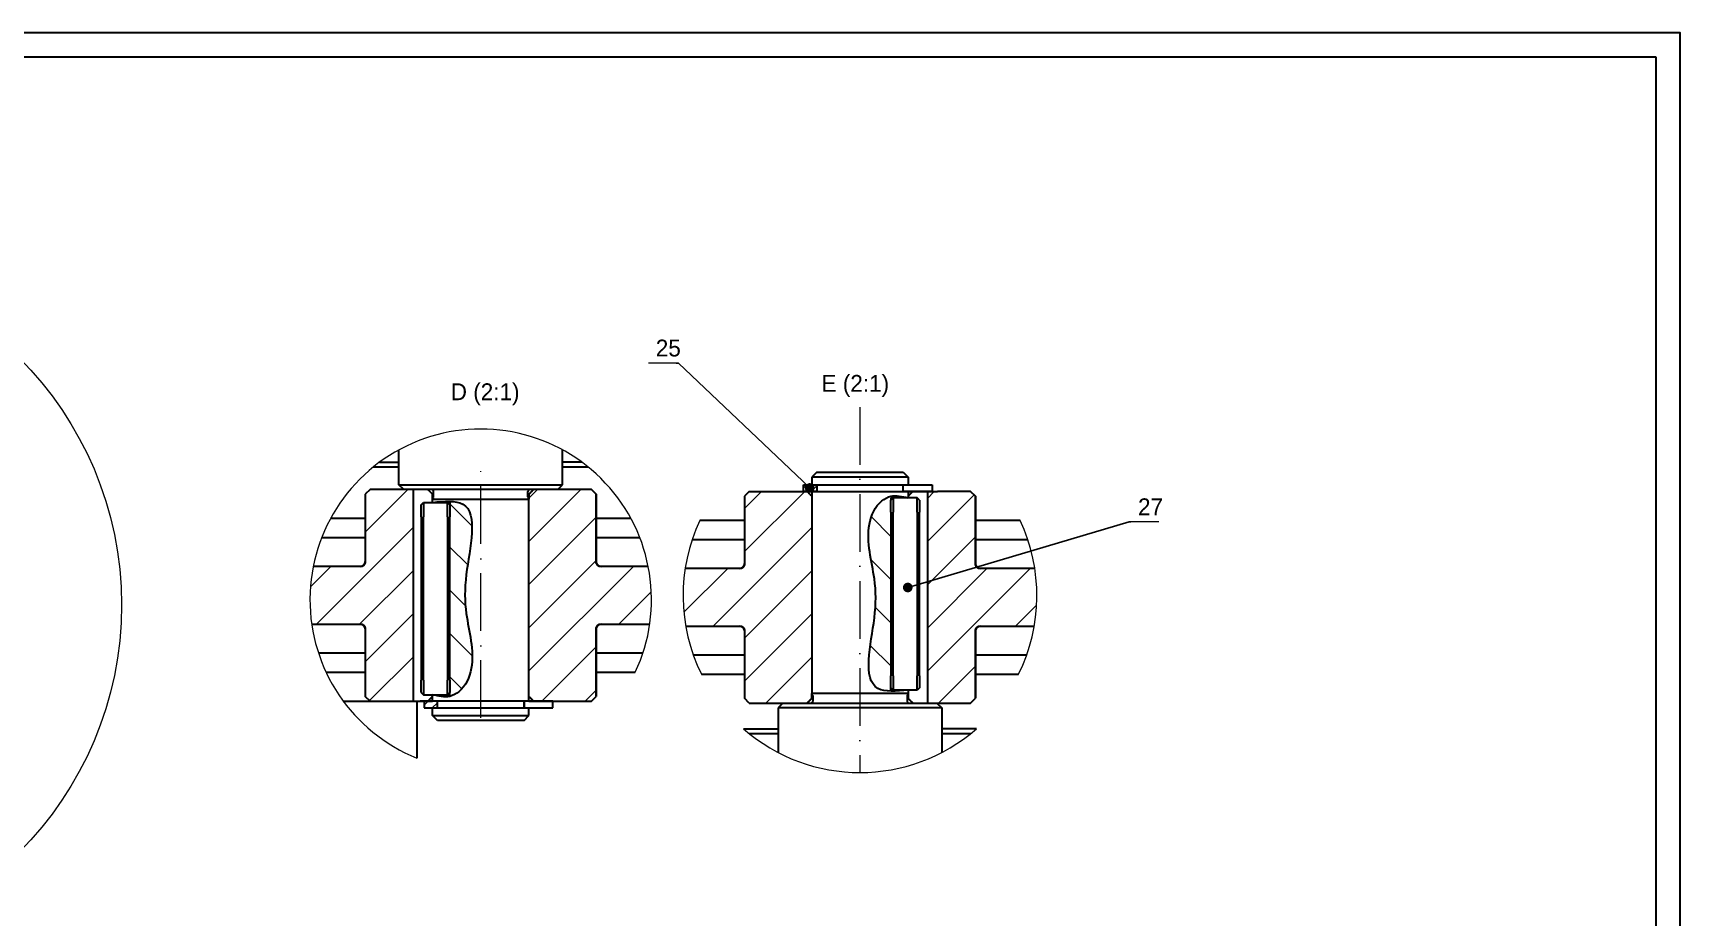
# Model space of a CAD drawing. Header units: millimetres. Extents: x 587 to 10361, y -8386 to 1488.
# Drawn here: x 4310.4 to 4652.7, y 727.6 to 911.4 of the extents above; entities that cross this region are included whole.
import ezdxf
from ezdxf import colors
from ezdxf.entities.mleader import LeaderData, LeaderLine
from ezdxf.math import Vec2, Vec3

# ---------------------------------------------------------------- set-up
doc = ezdxf.new("R2010")
doc.units = ezdxf.units.MM
doc.linetypes.add('ACAD_ISO10W100', pattern=[18, 12, -3, 0, -3])
for name, color, linetype, lineweight in [('Gruba', 7, 'Continuous', 30), ('Kreskowanie', 10, 'Continuous', 0), ('Przekrój', 50, 'Continuous', 15), ('Symetria', 210, 'ACAD_ISO10W100', 0), ('Wymiar', 3, 'Continuous', 20)]:
    doc.layers.add(name, color=color, linetype=linetype, lineweight=lineweight)
pattern_1 = [(45, (-4411.0775, -351.6785), (-4.490128, 4.490128), [])]

# ---------------------------------------------------------------- blocks, each defined once
blk = doc.blocks.new('*U71')
at = {"layer": 'Symetria', "color": 0, "transparency": 16777216}
blk.add_line((0, -14.33), (0, 37.67), dxfattribs=at)
blk = doc.blocks.new('_Dot')
at = {"color": 0, "linetype": 'ByBlock', "lineweight": -2}
blk.add_line((-0.5, 0), (-1, 0), dxfattribs=at)
at = {"color": 0, "linetype": 'ByBlock', "const_width": 0.5}
blk.add_lwpolyline([(-0.25, 0, 1), (0.25, 0, 1)], format="xyb", close=True, dxfattribs=at)

msp = doc.modelspace()

# ---------------------------------------------------------------- hatches: boundary and pattern name
at = {"layer": 'Kreskowanie'}
h = msp.add_hatch(dxfattribs=at)
h.set_pattern_fill('ANSI31', color=256, scale=2)
h.set_pattern_definition([(45, (-4472.8864, -159.992), (-4.490128, 4.490128), [])])
edge = h.paths.add_edge_path()
edge.add_line((4389.41, 816.505), (4387.41, 816.505))
edge.add_line((4387.41, 816.505), (4380.413, 816.505))
edge.add_line((4380.413, 816.505), (4379.413, 815.505))
edge.add_line((4379.413, 815.505), (4379.41, 801.505))
edge.add_arc((4378.41, 801.505), 1, -23.93199, 0, ccw=False)
edge.add_spline(control_points=[(4378.679, 800.542), (4378.72, 800.553), (4378.76, 800.566), (4378.91, 800.629), (4379.033, 800.711), (4379.208, 800.886), (4379.29, 801.009), (4379.384, 801.237), (4379.413, 801.382), (4379.413, 801.505)], knot_values=[0.1481058, 0.1481058, 0.1481058, 0.1481058, 0.153985, 0.153985, 0.1724991, 0.1724991, 0.1910116, 0.1910116, 0.2095229, 0.2095229, 0.2095229, 0.2095229], degree=3, periodic=0)
edge.add_arc((4378.41, 801.505), 1, 310.94027, 334.53779, ccw=False)
edge.add_spline(control_points=[(4378.679, 800.542), (4378.72, 800.553), (4378.76, 800.566), (4378.91, 800.629), (4379.033, 800.711), (4379.208, 800.886), (4379.29, 801.009), (4379.384, 801.237), (4379.413, 801.382), (4379.413, 801.505)], knot_values=[0.1481058, 0.1481058, 0.1481058, 0.1481058, 0.153985, 0.153985, 0.1724991, 0.1724991, 0.1910116, 0.1910116, 0.2095229, 0.2095229, 0.2095229, 0.2095229], degree=3, periodic=0)
edge.add_arc((4378.41, 801.505), 1, 271.95362, 310.08478, ccw=False)
edge.add_spline(control_points=[(4378.444, 800.506), (4378.434, 800.506), (4378.423, 800.505), (4378.413, 800.505)], knot_values=[0.220635, 0.220635, 0.220635, 0.220635, 0.2221588, 0.2221588, 0.2221588, 0.2221588], degree=3, periodic=0)
edge.add_line((4378.423, 800.505), (4368.599, 800.505))
edge.add_arc((4403.41, 793.585), 35.492, 168.75619, 180)
edge.add_arc((4403.41, 793.585), 35.492, 180, 188.22839)
edge.add_line((4368.283, 788.505), (4378.438, 788.505))
edge.add_spline(control_points=[(4378.679, 788.468), (4378.602, 788.489), (4378.52, 788.502), (4378.444, 788.505)], knot_values=[0.0755765, 0.0755765, 0.0755765, 0.0755765, 0.0866886, 0.0866886, 0.0866886, 0.0866886], degree=3, periodic=0)
edge.add_arc((4378.41, 787.505), 1, 49.91522, 88.04638, ccw=False)
edge.add_spline(control_points=[(4379.413, 787.505), (4379.413, 787.629), (4379.384, 787.774), (4379.29, 788.002), (4379.208, 788.125), (4379.033, 788.3), (4378.91, 788.382), (4378.76, 788.444), (4378.72, 788.457), (4378.679, 788.468)], knot_values=[0.0866886, 0.0866886, 0.0866886, 0.0866886, 0.1051999, 0.1051999, 0.1237124, 0.1237124, 0.1422265, 0.1422265, 0.1481058, 0.1481058, 0.1481058, 0.1481058], degree=3, periodic=0)
edge.add_arc((4378.41, 787.505), 1, 25.46221, 49.05973, ccw=False)
edge.add_spline(control_points=[(4379.413, 787.505), (4379.413, 787.629), (4379.384, 787.774), (4379.29, 788.002), (4379.208, 788.125), (4379.033, 788.3), (4378.91, 788.382), (4378.76, 788.444), (4378.72, 788.457), (4378.679, 788.468)], knot_values=[0.0866886, 0.0866886, 0.0866886, 0.0866886, 0.1051999, 0.1051999, 0.1237124, 0.1237124, 0.1422265, 0.1422265, 0.1481058, 0.1481058, 0.1481058, 0.1481058], degree=3, periodic=0)
edge.add_arc((4378.41, 787.505), 1, 0.89969, 23.93199, ccw=False)
edge.add_spline(control_points=[(4378.679, 788.468), (4378.72, 788.457), (4378.76, 788.444), (4378.91, 788.382), (4379.033, 788.3), (4379.208, 788.125), (4379.29, 788.002), (4379.384, 787.774), (4379.413, 787.629), (4379.413, 787.505)], knot_values=[0.0866886, 0.0866886, 0.0866886, 0.0866886, 0.0925679, 0.0925679, 0.111082, 0.111082, 0.1295945, 0.1295945, 0.1481058, 0.1481058, 0.1481058, 0.1481058], degree=3, periodic=0)
edge.add_line((4379.413, 787.505), (4379.413, 773.505))
edge.add_line((4379.413, 773.505), (4380.413, 772.505))
edge.add_line((4380.413, 772.505), (4389.41, 772.505))
edge.add_line((4389.41, 772.505), (4389.41, 816.505))
edge = h.paths.add_edge_path()
edge.add_line((4438.221, 800.505), (4428.382, 800.505))
edge.add_spline(control_points=[(4428.14, 800.542), (4428.217, 800.522), (4428.3, 800.509), (4428.376, 800.506)], knot_values=[0.0755765, 0.0755765, 0.0755765, 0.0755765, 0.0866886, 0.0866886, 0.0866886, 0.0866886], degree=3, periodic=0)
edge.add_arc((4428.41, 801.505), 1, 229.91522, 268.04638, ccw=False)
edge.add_spline(control_points=[(4427.407, 801.505), (4427.407, 801.382), (4427.435, 801.237), (4427.53, 801.009), (4427.612, 800.886), (4427.787, 800.711), (4427.91, 800.629), (4428.06, 800.566), (4428.099, 800.553), (4428.14, 800.542)], knot_values=[0.0866886, 0.0866886, 0.0866886, 0.0866886, 0.1051999, 0.1051999, 0.1237124, 0.1237124, 0.1422265, 0.1422265, 0.1481058, 0.1481058, 0.1481058, 0.1481058], degree=3, periodic=0)
edge.add_arc((4428.41, 801.505), 1, 205.46221, 229.05973, ccw=False)
edge.add_spline(control_points=[(4427.407, 801.505), (4427.407, 801.382), (4427.435, 801.237), (4427.53, 801.009), (4427.612, 800.886), (4427.787, 800.711), (4427.91, 800.629), (4428.06, 800.566), (4428.099, 800.553), (4428.14, 800.542)], knot_values=[0.0866886, 0.0866886, 0.0866886, 0.0866886, 0.1051999, 0.1051999, 0.1237124, 0.1237124, 0.1422265, 0.1422265, 0.1481058, 0.1481058, 0.1481058, 0.1481058], degree=3, periodic=0)
edge.add_arc((4428.41, 801.505), 1, 180.89969, 203.93199, ccw=False)
edge.add_spline(control_points=[(4428.14, 800.542), (4428.099, 800.553), (4428.06, 800.566), (4427.91, 800.629), (4427.787, 800.711), (4427.612, 800.886), (4427.53, 801.009), (4427.435, 801.237), (4427.407, 801.382), (4427.407, 801.505)], knot_values=[0.0866886, 0.0866886, 0.0866886, 0.0866886, 0.0925679, 0.0925679, 0.111082, 0.111082, 0.1295945, 0.1295945, 0.1481058, 0.1481058, 0.1481058, 0.1481058], degree=3, periodic=0)
edge.add_line((4427.407, 801.505), (4427.407, 815.505))
edge.add_line((4427.407, 815.505), (4426.406, 816.505))
edge.add_line((4426.406, 816.505), (4419.41, 816.505))
edge.add_line((4419.41, 816.505), (4414.403, 816.505))
edge.add_spline(control_points=[(4414.403, 816.505), (4413.878, 815.982), (4413.402, 815.505)], knot_values=[0, 0, 0, 0.0707364, 0.0707364, 0.0707364], weights=[1, 1.0011374, 1], degree=2, periodic=0)
edge.add_line((4413.402, 815.505), (4413.402, 814.519))
edge.add_line((4413.402, 814.519), (4413.41, 814.505))
edge.add_line((4413.41, 814.505), (4413.41, 773.497))
edge.add_spline(control_points=[(4413.41, 773.497), (4413.883, 773.025), (4414.403, 772.505)], knot_values=[0.0005931, 0.0005931, 0.0005931, 0.0707364, 0.0707364, 0.0707364], weights=[1.0000189, 1.0011278, 1], degree=2, periodic=0)
edge.add_line((4414.403, 772.505), (4418.41, 772.505))
edge.add_line((4418.41, 772.505), (4426.406, 772.505))
edge.add_line((4426.406, 772.505), (4427.407, 773.505))
edge.add_line((4427.407, 773.505), (4427.41, 787.505))
edge.add_arc((4428.41, 787.505), 1, 156.06801, 180, ccw=False)
edge.add_spline(control_points=[(4428.14, 788.468), (4428.099, 788.457), (4428.06, 788.444), (4427.91, 788.382), (4427.787, 788.3), (4427.612, 788.125), (4427.53, 788.002), (4427.435, 787.774), (4427.407, 787.629), (4427.407, 787.505)], knot_values=[0.1481058, 0.1481058, 0.1481058, 0.1481058, 0.153985, 0.153985, 0.1724991, 0.1724991, 0.1910116, 0.1910116, 0.2095229, 0.2095229, 0.2095229, 0.2095229], degree=3, periodic=0)
edge.add_arc((4428.41, 787.505), 1, 130.94027, 154.53779, ccw=False)
edge.add_spline(control_points=[(4428.14, 788.468), (4428.099, 788.457), (4428.06, 788.444), (4427.91, 788.382), (4427.787, 788.3), (4427.612, 788.125), (4427.53, 788.002), (4427.435, 787.774), (4427.407, 787.629), (4427.407, 787.505)], knot_values=[0.1481058, 0.1481058, 0.1481058, 0.1481058, 0.153985, 0.153985, 0.1724991, 0.1724991, 0.1910116, 0.1910116, 0.2095229, 0.2095229, 0.2095229, 0.2095229], degree=3, periodic=0)
edge.add_arc((4428.41, 787.505), 1, 91.95362, 130.08478, ccw=False)
edge.add_spline(control_points=[(4428.376, 788.505), (4428.386, 788.505), (4428.397, 788.505), (4428.407, 788.505)], knot_values=[0.220635, 0.220635, 0.220635, 0.220635, 0.2221588, 0.2221588, 0.2221588, 0.2221588], degree=3, periodic=0)
edge.add_line((4428.397, 788.505), (4438.537, 788.505))
edge.add_arc((4403.41, 793.585), 35.492, 351.77161, 360)
edge.add_arc((4403.41, 793.585), 35.492, 0, 11.24381)
h = msp.add_hatch(dxfattribs=at)
h.set_pattern_fill('ANSI31', color=256, scale=2, angle=90)
h.set_pattern_definition([(135, (-432.424, -266.073), (-4.490128, -4.490128), [])])
edge = h.paths.add_edge_path()
edge.add_spline(control_points=[(4393.41, 773.835), (4394.633, 773.529), (4396.567, 773.046), (4400.004, 774.934), (4402.734, 781.271), (4400.065, 789.79), (4400.018, 800.256), (4403.877, 814.746), (4395.823, 814.045), (4393.41, 813.835)], knot_values=[0, 0, 0, 0, 1.8078851, 2.8574649, 5.5883525, 11.3137737, 15.3715163, 22.7090408, 25.8475755, 25.8475755, 25.8475755, 25.8475755], degree=3, periodic=0)
edge.add_line((4393.41, 813.835), (4396.51, 813.835))
edge.add_line((4396.51, 813.835), (4397.01, 813.835))
edge.add_line((4397.01, 813.835), (4397.01, 813.335))
edge.add_line((4397.01, 813.335), (4397.01, 810.835))
edge.add_line((4397.01, 810.835), (4397.01, 776.835))
edge.add_line((4397.01, 776.835), (4397.01, 774.335))
edge.add_line((4397.01, 774.335), (4397.01, 773.835))
edge.add_line((4397.01, 773.835), (4396.51, 773.835))
edge.add_line((4396.51, 773.835), (4393.41, 773.835))
h = msp.add_hatch(dxfattribs=at)
h.set_pattern_fill('ANSI31', color=256, scale=2)
h.set_pattern_definition(pattern_1)
edge = h.paths.add_edge_path()
edge.add_spline(control_points=[(4472.226, 815.104), (4471.754, 815.577), (4471.234, 816.096)], knot_values=[0.0005931, 0.0005931, 0.0005931, 0.0707364, 0.0707364, 0.0707364], weights=[1.0000189, 1.0011278, 1], degree=2, periodic=0)
edge.add_line((4471.234, 816.097), (4470.458, 816.096))
edge.add_line((4470.458, 816.096), (4459.226, 816.096))
edge.add_line((4459.226, 816.096), (4458.227, 815.097))
edge.add_line((4458.227, 815.097), (4458.227, 801.023))
edge.add_spline(control_points=[(4458.19, 800.831), (4458.203, 800.876), (4458.212, 800.923), (4458.218, 800.97)], knot_values=[-0.1420325, -0.1420325, -0.1420325, -0.1420325, -0.1354844, -0.1354844, -0.1354844, -0.1354844], degree=3, periodic=0)
edge.add_spline(control_points=[(4458.102, 800.613), (4458.121, 800.647), (4458.137, 800.681), (4458.166, 800.75), (4458.179, 800.79), (4458.19, 800.831)], knot_values=[-0.1354844, -0.1354844, -0.1354844, -0.1354844, -0.130087, -0.130087, -0.1241895, -0.1241895, -0.1241895, -0.1241895], degree=3, periodic=0)
edge.add_spline(control_points=[(4458.002, 800.465), (4458.039, 800.511), (4458.073, 800.561), (4458.102, 800.613)], knot_values=[-0.1241895, -0.1241895, -0.1241895, -0.1241895, -0.1159542, -0.1159542, -0.1159542, -0.1159542], degree=3, periodic=0)
edge.add_spline(control_points=[(4457.869, 800.331), (4457.893, 800.35), (4457.915, 800.369), (4457.957, 800.412), (4457.98, 800.438), (4458.002, 800.465)], knot_values=[-0.1159542, -0.1159542, -0.1159542, -0.1159542, -0.1117205, -0.1117205, -0.1068412, -0.1068412, -0.1068412, -0.1068412], degree=3, periodic=0)
edge.add_spline(control_points=[(4457.672, 800.201), (4457.74, 800.236), (4457.809, 800.281), (4457.869, 800.331)], knot_values=[-0.1068412, -0.1068412, -0.1068412, -0.1068412, -0.0958573, -0.0958573, -0.0958573, -0.0958573], degree=3, periodic=0)
edge.add_arc((4457.226, 801.097), 1, 296.42763, 303.84996, ccw=False)
edge.add_spline(control_points=[(4457.672, 800.201), (4457.651, 800.191), (4457.63, 800.181), (4457.593, 800.166), (4457.576, 800.159), (4457.558, 800.153)], knot_values=[-0.0958573, -0.0958573, -0.0958573, -0.0958573, -0.0925623, -0.0925623, -0.0898253, -0.0898253, -0.0898253, -0.0898253], degree=3, periodic=0)
edge.add_spline(control_points=[(4457.235, 800.097), (4457.338, 800.097), (4457.456, 800.118), (4457.558, 800.153)], knot_values=[-0.0898253, -0.0898253, -0.0898253, -0.0898253, -0.0744117, -0.0744117, -0.0744117, -0.0744117], degree=3, periodic=0)
edge.add_arc((4457.226, 801.097), 1, 270.46634, 289.33674, ccw=False)
edge.add_spline(control_points=[(4457.235, 800.097), (4457.232, 800.097), (4457.23, 800.097), (4457.227, 800.096)], knot_values=[-0.0744117, -0.0744117, -0.0744117, -0.0744117, -0.0740494, -0.0740494, -0.0740494, -0.0740494], degree=3, periodic=0)
edge.add_line((4457.23, 800.097), (4445.896, 800.096))
edge.add_arc((4482.226, 794.434), 36.769, 171.14167, 180)
edge.add_arc((4482.226, 794.434), 36.769, 180, 189.92565)
edge.add_line((4446.008, 788.096), (4457.234, 788.097))
edge.add_spline(control_points=[(4457.558, 788.04), (4457.456, 788.075), (4457.338, 788.096), (4457.235, 788.096)], knot_values=[0.0744117, 0.0744117, 0.0744117, 0.0744117, 0.0898253, 0.0898253, 0.0898253, 0.0898253], degree=3, periodic=0)
edge.add_arc((4457.226, 787.096), 1, 70.66326, 89.53366, ccw=False)
edge.add_spline(control_points=[(4457.558, 788.04), (4457.576, 788.034), (4457.593, 788.027), (4457.63, 788.012), (4457.651, 788.002), (4457.672, 787.992)], knot_values=[0.0898253, 0.0898253, 0.0898253, 0.0898253, 0.0925623, 0.0925623, 0.0958573, 0.0958573, 0.0958573, 0.0958573], degree=3, periodic=0)
edge.add_spline(control_points=[(4457.869, 787.862), (4457.809, 787.912), (4457.74, 787.957), (4457.672, 787.992)], knot_values=[0.0958573, 0.0958573, 0.0958573, 0.0958573, 0.1068412, 0.1068412, 0.1068412, 0.1068412], degree=3, periodic=0)
edge.add_arc((4457.226, 787.096), 1, 49.98108, 63.57237, ccw=False)
edge.add_spline(control_points=[(4457.869, 787.862), (4457.893, 787.843), (4457.915, 787.824), (4457.957, 787.781), (4457.98, 787.755), (4458.002, 787.728)], knot_values=[0.1068412, 0.1068412, 0.1068412, 0.1068412, 0.1110748, 0.1110748, 0.1159542, 0.1159542, 0.1159542, 0.1159542], degree=3, periodic=0)
edge.add_spline(control_points=[(4458.102, 787.58), (4458.073, 787.632), (4458.039, 787.682), (4458.002, 787.728)], knot_values=[0.1159542, 0.1159542, 0.1159542, 0.1159542, 0.1241895, 0.1241895, 0.1241895, 0.1241895], degree=3, periodic=0)
edge.add_spline(control_points=[(4458.19, 787.362), (4458.179, 787.403), (4458.166, 787.443), (4458.137, 787.512), (4458.121, 787.546), (4458.102, 787.58)], knot_values=[0.1241895, 0.1241895, 0.1241895, 0.1241895, 0.130087, 0.130087, 0.1354844, 0.1354844, 0.1354844, 0.1354844], degree=3, periodic=0)
edge.add_spline(control_points=[(4458.218, 787.223), (4458.212, 787.27), (4458.203, 787.317), (4458.19, 787.362)], knot_values=[0.1354844, 0.1354844, 0.1354844, 0.1354844, 0.1420325, 0.1420325, 0.1420325, 0.1420325], degree=3, periodic=0)
edge.add_spline(control_points=[(4458.218, 787.223), (4458.224, 787.18), (4458.227, 787.137), (4458.227, 787.096)], knot_values=[0.1420325, 0.1420325, 0.1420325, 0.1420325, 0.1480988, 0.1480988, 0.1480988, 0.1480988], degree=3, periodic=0)
edge.add_line((4458.227, 787.097), (4458.227, 773.096))
edge.add_line((4458.227, 773.096), (4459.226, 772.096))
edge.add_line((4459.226, 772.096), (4466.226, 772.096))
edge.add_line((4466.226, 772.096), (4470.887, 772.096))
edge.add_line((4470.887, 772.096), (4471.234, 772.096))
edge.add_spline(control_points=[(4471.234, 772.096), (4471.758, 772.62), (4472.234, 773.096)], knot_values=[0, 0, 0, 0.0707364, 0.0707364, 0.0707364], weights=[1, 1.0011374, 1], degree=2, periodic=0)
edge.add_line((4472.234, 773.096), (4472.234, 774.083))
edge.add_line((4472.234, 774.083), (4472.226, 774.096))
edge.add_line((4472.226, 774.096), (4472.226, 815.104))
h = msp.add_hatch(dxfattribs=at)
h.set_pattern_fill('ANSI31', color=256, scale=0.5)
h.set_pattern_definition([(45, (35.5745, 202.9935), (-1.122532, 1.122532), [])])
h.paths.add_polyline_path([(4473.226, 816.096), (4473.226, 817.496), (4472.226, 817.496), (4470.458, 817.496), (4470.458, 816.096)])
h = msp.add_hatch(dxfattribs=at)
h.set_pattern_fill('ANSI31', color=256, scale=2, angle=90)
h.set_pattern_definition([(135, (-616.549, -266.4816), (-4.490128, -4.490128), [])])
edge = h.paths.add_edge_path()
edge.add_line((4488.626, 811.767), (4488.626, 814.267))
edge.add_line((4488.626, 814.267), (4488.626, 814.767))
edge.add_line((4488.626, 814.767), (4489.126, 814.767))
edge.add_line((4489.126, 814.767), (4492.226, 814.767))
edge.add_spline(control_points=[(4492.226, 814.767), (4491.003, 815.073), (4489.069, 815.556), (4485.633, 813.668), (4482.902, 807.331), (4485.572, 798.811), (4485.618, 788.346), (4481.76, 773.855), (4489.814, 774.557), (4492.226, 774.767)], knot_values=[0, 0, 0, 0, 1.8078851, 2.8574649, 5.5883525, 11.3137737, 15.3715163, 22.7090408, 25.8475755, 25.8475755, 25.8475755, 25.8475755], degree=3, periodic=0)
edge.add_line((4492.226, 774.767), (4489.126, 774.767))
edge.add_line((4489.126, 774.767), (4488.626, 774.767))
edge.add_line((4488.626, 774.767), (4488.626, 775.267))
edge.add_line((4488.626, 775.267), (4488.626, 777.767))
edge.add_line((4488.626, 777.767), (4488.626, 811.767))
h = msp.add_hatch(dxfattribs=at)
h.set_pattern_fill('ANSI31', color=256, scale=2)
h.set_pattern_definition(pattern_1)
edge = h.paths.add_edge_path()
edge.add_arc((4482.226, 794.434), 36.769, 0, 8.85832)
edge.add_line((4518.557, 800.096), (4507.219, 800.096))
edge.add_spline(control_points=[(4506.895, 800.153), (4506.997, 800.118), (4507.115, 800.097), (4507.218, 800.097)], knot_values=[0.0744117, 0.0744117, 0.0744117, 0.0744117, 0.0898253, 0.0898253, 0.0898253, 0.0898253], degree=3, periodic=0)
edge.add_arc((4507.226, 801.096), 1, 250.66326, 269.53366, ccw=False)
edge.add_spline(control_points=[(4506.895, 800.153), (4506.877, 800.159), (4506.86, 800.166), (4506.823, 800.181), (4506.802, 800.191), (4506.781, 800.201)], knot_values=[0.0898253, 0.0898253, 0.0898253, 0.0898253, 0.0925623, 0.0925623, 0.0958573, 0.0958573, 0.0958573, 0.0958573], degree=3, periodic=0)
edge.add_spline(control_points=[(4506.583, 800.331), (4506.644, 800.281), (4506.713, 800.236), (4506.781, 800.201)], knot_values=[0.0958573, 0.0958573, 0.0958573, 0.0958573, 0.1068412, 0.1068412, 0.1068412, 0.1068412], degree=3, periodic=0)
edge.add_arc((4507.226, 801.096), 1, 225.3601, 243.57237, ccw=False)
edge.add_spline(control_points=[(4506.451, 800.465), (4506.473, 800.438), (4506.495, 800.412), (4506.538, 800.369), (4506.56, 800.35), (4506.583, 800.331)], knot_values=[0.1068412, 0.1068412, 0.1068412, 0.1068412, 0.1117205, 0.1117205, 0.1159542, 0.1159542, 0.1159542, 0.1159542], degree=3, periodic=0)
edge.add_arc((4507.226, 801.096), 1, 203.00275, 223.83177, ccw=False)
edge.add_spline(control_points=[(4506.262, 800.831), (4506.273, 800.79), (4506.287, 800.75), (4506.315, 800.681), (4506.332, 800.647), (4506.351, 800.613)], knot_values=[0.1241895, 0.1241895, 0.1241895, 0.1241895, 0.130087, 0.130087, 0.1354844, 0.1354844, 0.1354844, 0.1354844], degree=3, periodic=0)
edge.add_arc((4507.226, 801.096), 1, 187.26709, 201.38848, ccw=False)
edge.add_spline(control_points=[(4506.234, 800.97), (4506.229, 801.013), (4506.226, 801.056), (4506.226, 801.096)], knot_values=[0.1420325, 0.1420325, 0.1420325, 0.1420325, 0.1480988, 0.1480988, 0.1480988, 0.1480988], degree=3, periodic=0)
edge.add_line((4506.226, 801.096), (4506.226, 815.096))
edge.add_line((4506.226, 815.096), (4505.226, 816.096))
edge.add_line((4505.226, 816.096), (4498.353, 816.096))
edge.add_line((4498.353, 816.096), (4496.226, 816.096))
edge.add_line((4496.226, 816.096), (4496.226, 772.096))
edge.add_line((4496.226, 772.096), (4498.226, 772.096))
edge.add_line((4498.226, 772.096), (4505.226, 772.096))
edge.add_line((4505.226, 772.096), (4506.226, 773.096))
edge.add_line((4506.226, 773.096), (4506.226, 787.137))
edge.add_spline(control_points=[(4506.234, 787.223), (4506.229, 787.18), (4506.226, 787.137), (4506.226, 787.096)], knot_values=[-0.1480988, -0.1480988, -0.1480988, -0.1480988, -0.1420325, -0.1420325, -0.1420325, -0.1420325], degree=3, periodic=0)
edge.add_spline(control_points=[(4506.262, 787.362), (4506.25, 787.317), (4506.241, 787.27), (4506.234, 787.223)], knot_values=[-0.1420325, -0.1420325, -0.1420325, -0.1420325, -0.1354844, -0.1354844, -0.1354844, -0.1354844], degree=3, periodic=0)
edge.add_arc((4507.226, 787.096), 1, 158.61152, 169.09164, ccw=False)
edge.add_spline(control_points=[(4506.351, 787.58), (4506.332, 787.546), (4506.315, 787.512), (4506.287, 787.443), (4506.273, 787.403), (4506.262, 787.362)], knot_values=[-0.1354844, -0.1354844, -0.1354844, -0.1354844, -0.130087, -0.130087, -0.1241895, -0.1241895, -0.1241895, -0.1241895], degree=3, periodic=0)
edge.add_arc((4507.226, 787.096), 1, 136.16823, 156.99725, ccw=False)
edge.add_spline(control_points=[(4506.583, 787.862), (4506.56, 787.843), (4506.538, 787.824), (4506.495, 787.781), (4506.473, 787.755), (4506.451, 787.728)], knot_values=[-0.1159542, -0.1159542, -0.1159542, -0.1159542, -0.1117205, -0.1117205, -0.1068412, -0.1068412, -0.1068412, -0.1068412], degree=3, periodic=0)
edge.add_arc((4507.226, 787.096), 1, 116.42763, 134.6399, ccw=False)
edge.add_spline(control_points=[(4506.781, 787.992), (4506.802, 788.002), (4506.823, 788.012), (4506.86, 788.027), (4506.877, 788.034), (4506.895, 788.04)], knot_values=[-0.0958573, -0.0958573, -0.0958573, -0.0958573, -0.0925623, -0.0925623, -0.0898253, -0.0898253, -0.0898253, -0.0898253], degree=3, periodic=0)
edge.add_spline(control_points=[(4507.218, 788.096), (4507.115, 788.096), (4506.997, 788.075), (4506.895, 788.04)], knot_values=[-0.0898253, -0.0898253, -0.0898253, -0.0898253, -0.0744117, -0.0744117, -0.0744117, -0.0744117], degree=3, periodic=0)
edge.add_arc((4507.226, 787.096), 1, 90.46634, 109.33674, ccw=False)
edge.add_spline(control_points=[(4507.218, 788.096), (4507.221, 788.096), (4507.223, 788.096), (4507.226, 788.096)], knot_values=[-0.0744117, -0.0744117, -0.0744117, -0.0744117, -0.0740494, -0.0740494, -0.0740494, -0.0740494], degree=3, periodic=0)
edge.add_line((4507.223, 788.096), (4518.445, 788.096))
edge.add_arc((4482.226, 794.434), 36.769, 350.07434, 360)
h = msp.add_hatch(dxfattribs=at)
h.set_pattern_fill('ANSI31', color=256, scale=0.5)
h.set_pattern_definition([(45, (-34.7383, 316.7966), (-1.122532, 1.122532), [])])
h.paths.add_polyline_path([(4393.41, 771.105), (4394.41, 771.105), (4394.41, 772.505), (4391.641, 772.505), (4391.641, 771.105)])

# ---------------------------------------------------------------- linework, layer by layer
at = {"layer": 'Gruba'}
for p, q in [((4652.653, 911.435), (4647.653, 911.435)), ((3468.653, 906.435), (4647.653, 906.435)), ((4647.653, 906.435), (4647.653, 75.435)), ((4382.366, 822.165), (4386.41, 822.165)), ((4386.41, 817.505), (4386.41, 824.741)), ((4420.41, 817.505), (4420.41, 824.741)), ((4424.454, 822.165), (4420.41, 822.165)), ((4386.41, 821.165), (4381.071, 821.165)), ((4425.748, 821.165), (4420.41, 821.165)), ((4473.226, 820.096), (4472.226, 819.096)), ((4492.226, 819.096), (4472.226, 819.096)), ((4472.226, 819.096), (4472.226, 817.496)), ((4473.226, 820.096), (4491.226, 820.096)), ((4491.226, 820.096), (4492.226, 819.096)), ((4492.226, 819.096), (4492.226, 817.496)), ((4380.41, 816.505), (4379.41, 815.505)), ((4379.41, 815.505), (4379.41, 801.505)), ((4379.413, 815.505), (4379.41, 815.505)), ((4380.413, 816.505), (4379.413, 815.505)), ((4379.413, 815.505), (4379.413, 801.505)), ((4380.41, 816.505), (4380.413, 816.505)), ((4387.41, 816.505), (4380.413, 816.505)), ((4386.41, 817.505), (4420.41, 817.505)), ((4387.41, 816.505), (4386.41, 817.505)), ((4419.41, 816.505), (4387.41, 816.505)), ((4389.41, 772.505), (4389.41, 816.505)), ((4393.556, 814.759), (4393.41, 814.505)), ((4393.418, 814.519), (4393.418, 815.505)), ((4393.418, 815.505), (4393.61, 815.505)), ((4393.61, 814.959), (4393.61, 816.105)), ((4413.21, 814.959), (4413.21, 816.105)), ((4413.21, 815.505), (4413.402, 815.505)), ((4413.263, 814.759), (4413.41, 814.505)), ((4413.402, 815.505), (4413.402, 814.519)), ((4419.41, 816.505), (4420.41, 817.505)), ((4426.406, 816.505), (4419.41, 816.505)), ((4427.407, 815.505), (4426.406, 816.505)), ((4426.406, 816.505), (4426.41, 816.505)), ((4426.41, 816.505), (4427.41, 815.505)), ((4427.407, 801.505), (4427.407, 815.505)), ((4427.41, 815.505), (4427.407, 815.505)), ((4427.41, 815.505), (4427.41, 801.505)), ((4459.226, 816.096), (4458.226, 815.096)), ((4458.226, 815.096), (4458.226, 801.096)), ((4458.227, 815.096), (4458.226, 815.096)), ((4458.227, 815.096), (4458.227, 801.096)), ((4459.226, 816.096), (4498.353, 816.096)), ((4470.458, 816.096), (4470.458, 817.496)), ((4470.458, 817.496), (4472.226, 817.496)), ((4473.226, 816.096), (4470.458, 816.096)), ((4472.226, 817.496), (4491.226, 817.496)), ((4472.226, 816.096), (4472.226, 774.096)), ((4473.226, 817.496), (4473.226, 816.096)), ((4488.626, 814.267), (4489.126, 814.767)), ((4489.126, 814.767), (4488.626, 814.767)), ((4488.626, 814.767), (4488.626, 814.267)), ((4489.126, 814.767), (4489.126, 811.767)), ((4494.126, 814.767), (4489.126, 814.767)), ((4491.226, 817.496), (4497.226, 817.496)), ((4491.226, 816.096), (4491.226, 817.496)), ((4497.226, 816.096), (4491.226, 816.096)), ((4492.226, 816.096), (4492.226, 814.767)), ((4492.226, 816.096), (4495.626, 816.096)), ((4494.126, 811.767), (4494.126, 814.767)), ((4494.626, 814.267), (4494.126, 814.767)), ((4496.226, 816.096), (4496.226, 772.096)), ((4497.226, 817.496), (4497.226, 816.096)), ((4505.226, 816.096), (4498.353, 816.096)), ((4504.884, 816.096), (4504.885, 816.096)), ((4506.226, 815.096), (4505.226, 816.096)), ((4505.226, 816.096), (4506.226, 815.096)), ((4506.226, 801.096), (4506.226, 815.096)), ((4506.226, 815.096), (4506.226, 801.096)), ((4506.226, 815.096), (4506.226, 815.096)), ((4391.01, 813.335), (4391.51, 813.835)), ((4391.01, 810.835), (4391.01, 813.335)), ((4391.51, 813.835), (4391.51, 810.835)), ((4391.51, 813.835), (4396.51, 813.835)), ((4393.41, 814.505), (4413.41, 814.505)), ((4393.41, 813.835), (4393.41, 814.505)), ((4396.51, 810.835), (4396.51, 813.835)), ((4397.01, 813.335), (4396.51, 813.835)), ((4396.51, 813.835), (4397.01, 813.835)), ((4397.01, 813.835), (4397.01, 813.335)), ((4397.01, 813.335), (4397.01, 810.835)), ((4413.41, 772.505), (4413.41, 814.505)), ((4488.626, 811.767), (4488.626, 814.267)), ((4488.626, 811.767), (4488.626, 777.767)), ((4489.126, 777.767), (4489.126, 811.767)), ((4494.126, 811.767), (4494.126, 777.767)), ((4494.626, 814.267), (4494.626, 811.767)), ((4494.626, 777.767), (4494.626, 811.767)), ((4379.41, 810.505), (4372.211, 810.505)), ((4391.01, 810.835), (4391.01, 776.835)), ((4391.51, 776.835), (4391.51, 810.835)), ((4396.51, 810.835), (4396.51, 776.835)), ((4397.01, 776.835), (4397.01, 810.835)), ((4434.609, 810.505), (4427.41, 810.505)), ((4458.226, 810.096), (4448.96, 810.096)), ((4515.493, 810.096), (4506.226, 810.096)), ((4370.353, 806.505), (4379.41, 806.505)), ((4427.41, 806.505), (4436.467, 806.505)), ((4447.356, 806.096), (4458.226, 806.096)), ((4506.226, 806.096), (4517.097, 806.096)), ((4378.413, 800.505), (4368.599, 800.505)), ((4438.221, 800.505), (4428.407, 800.505)), ((4457.227, 800.096), (4445.896, 800.096)), ((4518.557, 800.096), (4507.226, 800.096)), ((4368.283, 788.505), (4378.413, 788.505)), ((4379.41, 787.505), (4379.41, 773.505)), ((4379.413, 787.505), (4379.413, 773.505)), ((4427.407, 773.505), (4427.407, 787.505)), ((4427.41, 787.505), (4427.41, 773.505)), ((4428.407, 788.505), (4438.537, 788.505)), ((4446.008, 788.096), (4457.227, 788.096)), ((4507.226, 788.096), (4518.445, 788.096)), ((4458.226, 787.096), (4458.226, 773.096)), ((4458.227, 787.096), (4458.227, 773.096)), ((4506.226, 773.096), (4506.226, 787.096)), ((4506.226, 787.096), (4506.226, 773.096)), ((4379.41, 782.505), (4369.692, 782.505)), ((4437.128, 782.505), (4427.41, 782.505)), ((4458.226, 782.096), (4447.589, 782.096)), ((4516.864, 782.096), (4506.226, 782.096)), ((4371.281, 778.505), (4379.41, 778.505)), ((4427.41, 778.505), (4435.539, 778.505)), ((4449.287, 778.096), (4458.226, 778.096)), ((4488.626, 775.267), (4488.626, 777.767)), ((4489.126, 777.767), (4489.126, 774.767)), ((4494.126, 774.767), (4494.126, 777.767)), ((4494.626, 777.767), (4494.626, 775.267)), ((4506.226, 778.096), (4515.166, 778.096)), ((4391.01, 774.335), (4391.01, 776.835)), ((4391.01, 774.335), (4391.51, 773.835)), ((4391.51, 776.835), (4391.51, 773.835)), ((4391.51, 773.835), (4396.51, 773.835)), ((4393.41, 772.505), (4393.41, 773.835)), ((4396.51, 773.835), (4396.51, 776.835)), ((4397.01, 774.335), (4396.51, 773.835)), ((4396.51, 773.835), (4397.01, 773.835)), ((4397.01, 776.835), (4397.01, 774.335)), ((4397.01, 773.835), (4397.01, 774.335)), ((4492.226, 774.096), (4472.226, 774.096)), ((4472.373, 773.843), (4472.226, 774.096)), ((4472.234, 773.096), (4472.234, 774.083)), ((4472.426, 773.643), (4472.426, 772.496)), ((4488.626, 775.267), (4489.126, 774.767)), ((4488.626, 774.767), (4488.626, 775.267)), ((4489.126, 774.767), (4488.626, 774.767)), ((4494.126, 774.767), (4489.126, 774.767)), ((4492.026, 773.643), (4492.026, 772.496)), ((4492.08, 773.843), (4492.226, 774.096)), ((4492.218, 774.083), (4492.218, 773.096)), ((4492.226, 774.767), (4492.226, 774.096)), ((4494.626, 775.267), (4494.126, 774.767)), ((4374.856, 772.505), (4380.41, 772.505)), ((4379.41, 773.505), (4379.413, 773.505)), ((4380.41, 772.505), (4379.41, 773.505)), ((4379.413, 773.505), (4380.413, 772.505)), ((4380.413, 772.505), (4380.41, 772.505)), ((4380.413, 772.505), (4392.417, 772.505)), ((4390.133, 772.505), (4390.133, 760.67)), ((4394.41, 772.505), (4390.81, 772.505)), ((4394.41, 772.505), (4391.641, 772.505)), ((4391.641, 772.505), (4391.641, 771.105)), ((4391.641, 771.105), (4393.41, 771.105)), ((4392.417, 772.505), (4393.41, 772.505)), ((4413.41, 772.505), (4393.41, 772.505)), ((4393.41, 771.105), (4413.41, 771.105)), ((4393.41, 769.505), (4393.41, 771.105)), ((4393.41, 771.105), (4412.41, 771.105)), ((4394.41, 771.105), (4394.41, 772.505)), ((4412.41, 771.105), (4412.41, 772.505)), ((4418.41, 772.505), (4412.41, 772.505)), ((4412.41, 772.505), (4412.41, 771.105)), ((4412.41, 771.105), (4418.41, 771.105)), ((4413.41, 772.505), (4414.403, 772.505)), ((4413.41, 769.505), (4413.41, 771.105)), ((4414.403, 772.505), (4426.406, 772.505)), ((4418.41, 771.105), (4418.41, 772.505)), ((4426.406, 772.505), (4427.407, 773.505)), ((4426.41, 772.505), (4426.406, 772.505)), ((4426.41, 772.505), (4427.41, 773.505)), ((4427.407, 773.505), (4427.41, 773.505)), ((4459.226, 772.096), (4458.226, 773.096)), ((4459.226, 772.096), (4466.226, 772.096)), ((4466.226, 772.096), (4465.226, 771.096)), ((4499.226, 771.096), (4465.226, 771.096)), ((4465.226, 771.096), (4465.226, 761.831)), ((4466.226, 772.096), (4470.887, 772.096)), ((4470.887, 772.096), (4498.226, 772.096)), ((4472.426, 773.096), (4472.234, 773.096)), ((4492.218, 773.096), (4492.026, 773.096)), ((4498.226, 772.096), (4499.226, 771.096)), ((4498.226, 772.096), (4505.226, 772.096)), ((4499.226, 771.096), (4499.226, 761.831)), ((4504.885, 772.096), (4504.884, 772.096)), ((4505.226, 772.096), (4506.226, 773.096)), ((4505.226, 772.096), (4506.226, 773.096)), ((4506.226, 773.096), (4506.226, 773.096)), ((4393.41, 769.505), (4413.41, 769.505)), ((4394.41, 768.505), (4393.41, 769.505)), ((4412.41, 768.505), (4394.41, 768.505)), ((4412.41, 768.505), (4413.41, 769.505)), ((4458.021, 766.756), (4465.226, 766.756)), ((4506.432, 766.756), (4499.226, 766.756)), ((4459.215, 765.756), (4465.226, 765.756)), ((4499.226, 765.756), (4505.238, 765.756))]:
    msp.add_line(p, q, dxfattribs=at)
msp.add_lwpolyline([(3463.653, 70.435), (4652.653, 70.435), (4652.653, 911.435), (3463.653, 911.435)], close=True, dxfattribs=at)
for centre, radius, start, end in [((4393.21, 816.105), 0.4, 0, 90), ((4393.21, 814.959), 0.4, 330, 0), ((4413.61, 816.105), 0.4, 90, 180), ((4413.61, 814.959), 0.4, 180, 210), ((4378.41, 801.505), 1, 270, 0), ((4428.41, 801.505), 1, 180, 270), ((4457.226, 801.096), 1, 270, 0), ((4507.226, 801.096), 1, 180, 270), ((4378.41, 787.505), 1, 0, 90), ((4428.41, 787.505), 1, 90, 180), ((4457.226, 787.096), 1, 0, 90), ((4507.226, 787.096), 1, 90, 180), ((4472.026, 773.643), 0.4, 0, 30), ((4492.426, 773.643), 0.4, 150, 180), ((4472.026, 772.496), 0.4, 270, 0), ((4492.426, 772.496), 0.4, 180, 270)]:
    msp.add_arc(centre, radius, start, end, dxfattribs=at)
for points, weights in [([(4393.418, 815.505), (4392.941, 815.982), (4392.417, 816.505)], [1, 1.00113737704, 1]), ([(4414.403, 816.505), (4413.878, 815.982), (4413.402, 815.505)], [1, 1.00113737166, 1]), ([(4472.226, 815.104), (4471.754, 815.577), (4471.234, 816.096)], [1.00001891267, 1.00112784436, 1]), ([(4493.219, 816.096), (4492.699, 815.577), (4492.226, 815.104)], [1, 1.00112784532, 1.00001891269]), ([(4392.417, 772.505), (4392.937, 773.025), (4393.41, 773.497)], [1, 1.00112784532, 1.00001891269]), ([(4413.41, 773.497), (4413.883, 773.025), (4414.403, 772.505)], [1.00001891267, 1.00112784436, 1]), ([(4471.234, 772.096), (4471.758, 772.62), (4472.234, 773.096)], [1, 1.00113737166, 1]), ([(4492.218, 773.096), (4492.695, 772.62), (4493.219, 772.096)], [1, 1.00113737704, 1])]:
    msp.add_rational_spline(points, weights, degree=2, dxfattribs=at)
for points in [[(4492.226, 774.767), (4485.96, 775.137), (4485.222, 789.794), (4485.222, 797.909), (4484.204, 809.315), (4486.762, 814.14), (4488.626, 815.104), (4492.226, 814.767)], [(4393.41, 813.835), (4399.676, 813.465), (4400.415, 798.808), (4400.415, 790.693), (4401.433, 779.287), (4398.874, 774.462), (4397.01, 773.497), (4393.41, 773.835)]]:
    msp.add_spline(points, degree=3, dxfattribs=at)
for points, knots in [([(4379.413, 801.505), (4379.413, 801.382), (4379.384, 801.237), (4379.29, 801.009), (4379.208, 800.886), (4379.033, 800.711), (4378.91, 800.629), (4378.682, 800.534), (4378.537, 800.505), (4378.413, 800.505)], [0.148105751, 0.148105751, 0.148105751, 0.148105751, 0.166616982, 0.166616982, 0.185129524, 0.185129524, 0.203643582, 0.203643582, 0.222158787, 0.222158787, 0.222158787, 0.222158787]), ([(4428.407, 800.505), (4428.283, 800.505), (4428.138, 800.534), (4427.91, 800.629), (4427.787, 800.711), (4427.612, 800.886), (4427.53, 801.009), (4427.435, 801.237), (4427.407, 801.382), (4427.407, 801.505)], [0.074052714, 0.074052714, 0.074052714, 0.074052714, 0.092567919, 0.092567919, 0.111081977, 0.111081977, 0.12959452, 0.12959452, 0.148105751, 0.148105751, 0.148105751, 0.148105751]), ([(4458.227, 801.096), (4458.227, 800.973), (4458.198, 800.828), (4458.104, 800.6), (4458.022, 800.477), (4457.847, 800.302), (4457.724, 800.22), (4457.496, 800.125), (4457.351, 800.096), (4457.227, 800.096)], [-0.148098833, -0.148098833, -0.148098833, -0.148098833, -0.129587018, -0.129587018, -0.111074847, -0.111074847, -0.092562265, -0.092562265, -0.074049373, -0.074049373, -0.074049373, -0.074049373]), ([(4507.226, 800.096), (4507.102, 800.096), (4506.957, 800.125), (4506.729, 800.22), (4506.606, 800.302), (4506.431, 800.477), (4506.349, 800.6), (4506.254, 800.828), (4506.226, 800.973), (4506.226, 801.096)], [0.074049373, 0.074049373, 0.074049373, 0.074049373, 0.092562265, 0.092562265, 0.111074847, 0.111074847, 0.129587018, 0.129587018, 0.148098833, 0.148098833, 0.148098833, 0.148098833]), ([(4378.413, 788.505), (4378.537, 788.505), (4378.682, 788.476), (4378.91, 788.382), (4379.033, 788.3), (4379.208, 788.125), (4379.29, 788.002), (4379.384, 787.774), (4379.413, 787.629), (4379.413, 787.505)], [0.074052714, 0.074052714, 0.074052714, 0.074052714, 0.092567919, 0.092567919, 0.111081977, 0.111081977, 0.12959452, 0.12959452, 0.148105751, 0.148105751, 0.148105751, 0.148105751]), ([(4427.407, 787.505), (4427.407, 787.629), (4427.435, 787.774), (4427.53, 788.002), (4427.612, 788.125), (4427.787, 788.3), (4427.91, 788.382), (4428.138, 788.476), (4428.283, 788.505), (4428.407, 788.505)], [0.148105751, 0.148105751, 0.148105751, 0.148105751, 0.166616982, 0.166616982, 0.185129524, 0.185129524, 0.203643582, 0.203643582, 0.222158787, 0.222158787, 0.222158787, 0.222158787]), ([(4457.227, 788.096), (4457.351, 788.096), (4457.496, 788.068), (4457.724, 787.973), (4457.847, 787.891), (4458.022, 787.716), (4458.104, 787.593), (4458.198, 787.365), (4458.227, 787.22), (4458.227, 787.096)], [0.074049373, 0.074049373, 0.074049373, 0.074049373, 0.092562265, 0.092562265, 0.111074847, 0.111074847, 0.129587018, 0.129587018, 0.148098833, 0.148098833, 0.148098833, 0.148098833]), ([(4506.226, 787.096), (4506.226, 787.22), (4506.254, 787.365), (4506.349, 787.593), (4506.431, 787.716), (4506.606, 787.891), (4506.729, 787.973), (4506.957, 788.068), (4507.102, 788.096), (4507.226, 788.096)], [-0.148098833, -0.148098833, -0.148098833, -0.148098833, -0.129587018, -0.129587018, -0.111074847, -0.111074847, -0.092562265, -0.092562265, -0.074049373, -0.074049373, -0.074049373, -0.074049373])]:
    msp.add_open_spline(points, degree=3, knots=knots, dxfattribs=at)
at = {"layer": 'Przekrój'}
msp.add_circle((4256.123, 792.501), 72.637, dxfattribs=at)
for centre, radius, start, end in [((4403.41, 793.585), 35.492, 334.8574, 248.03179), ((4482.226, 794.434), 36.769, 154.78855, 206.38102), ((4482.226, 794.434), 36.769, 333.61897, 25.21144), ((4482.226, 794.434), 36.769, 228.82922, 311.17078)]:
    msp.add_arc(centre, radius, start, end, dxfattribs=at)
at = {"layer": 'Symetria'}
msp.add_line((4482.226, 833.639), (4482.226, 757.665), dxfattribs=at)
at = {"layer": 'Wymiar'}
for p, q in [((4444.128, 842.795), (4438.303, 842.795)), ((4544.348, 809.789), (4538.523, 809.789))]:
    msp.add_line(p, q, dxfattribs=at)

# ---------------------------------------------------------------- block references
at = {"layer": 'Symetria'}
msp.add_blockref('*U71', (4403.41, 783.338), dxfattribs=at)

# ---------------------------------------------------------------- texts
at = {"layer": 'Wymiar', "char_height": 3.5, "attachment_point": 1}
for s, width, insert in [('25', 6.18482, (4439.79, 847.67)), ('D (2:1)', 27.91536, (4397.176, 838.578)), ('E (2:1)', 27.91536, (4474.234, 840.327)), ('27', 6.18482, (4540.01, 814.663))]:
    msp.add_mtext_dynamic_manual_height_columns(s, width=width, gutter_width=12.5, heights=[0], dxfattribs=dict(at, insert=insert))

# ---------------------------------------------------------------- leaders
at = {"layer": 'Wymiar'}
ml = msp.add_multileader_mtext('Standard', dxfattribs=at)
ml.set_content('', color=256)
ml.set_leader_properties()
ml.set_arrow_properties(name='DOT')
ml.build(insert=Vec2(0, 0))
ml.multileader.update_dxf_attribs({"text_right_attachment_type": 6, "dogleg_length": 0.36, "arrow_head_size": 2})
ctx = ml.context
ctx.base_point, ctx.char_height, ctx.arrow_head_size, ctx.landing_gap_size, ctx.plane_origin = Vec3(4443.948, 842.885), 0.18, 2, 0.09, Vec3(4471.777, 816.834)
ctx.right_attachment, ctx.text_align_type = 6, 2
notes = []
notes.append((ctx, [(0, (1, 1, 0), (4444.488, 842.795), (-1, 0), 0.36, [(0, [(4471.777, 816.834)], 0, [])])]))
ctx.mtext.insert, ctx.mtext.alignment, ctx.mtext.flow_direction = Vec3(4444.038, 842.975), 3, 5
ml = msp.add_multileader_mtext('Standard', dxfattribs=at)
ml.set_content('', color=256)
ml.set_leader_properties()
ml.set_arrow_properties(name='DOT')
ml.build(insert=Vec2(0, 0))
ml.multileader.update_dxf_attribs({"text_right_attachment_type": 6, "dogleg_length": 0.36, "arrow_head_size": 2})
ctx = ml.context
ctx.base_point, ctx.char_height, ctx.arrow_head_size, ctx.landing_gap_size, ctx.plane_origin = Vec3(4538.523, 809.789), 0.18, 2, 0.09, Vec3(4566.352, 783.738)
ctx.right_attachment = 6
notes.append((ctx, [(1, (1, 1, 0), (4538.163, 809.789), (1, 0), 0.36, [(0, [(4492.16, 796.133)], 0, [])])]))
ctx.mtext.insert, ctx.mtext.flow_direction = Vec3(4538.613, 809.879), 5
for ctx, leaders in notes:
    for number, flags, end, landing, length, lines in leaders:
        leader = LeaderData()
        leader.index, (leader.has_last_leader_line, leader.has_dogleg_vector, leader.attachment_direction) = number, flags
        leader.last_leader_point, leader.dogleg_vector, leader.dogleg_length = Vec3(end), Vec3(landing), length
        for number, points, colour, breaks in lines:
            line = LeaderLine()
            line.index, line.vertices, line.color, line.breaks = number, Vec3.list(points), colors.encode_raw_color(colour), breaks
            leader.lines.append(line)
        ctx.leaders.append(leader)

doc.saveas('drawing.dxf')
